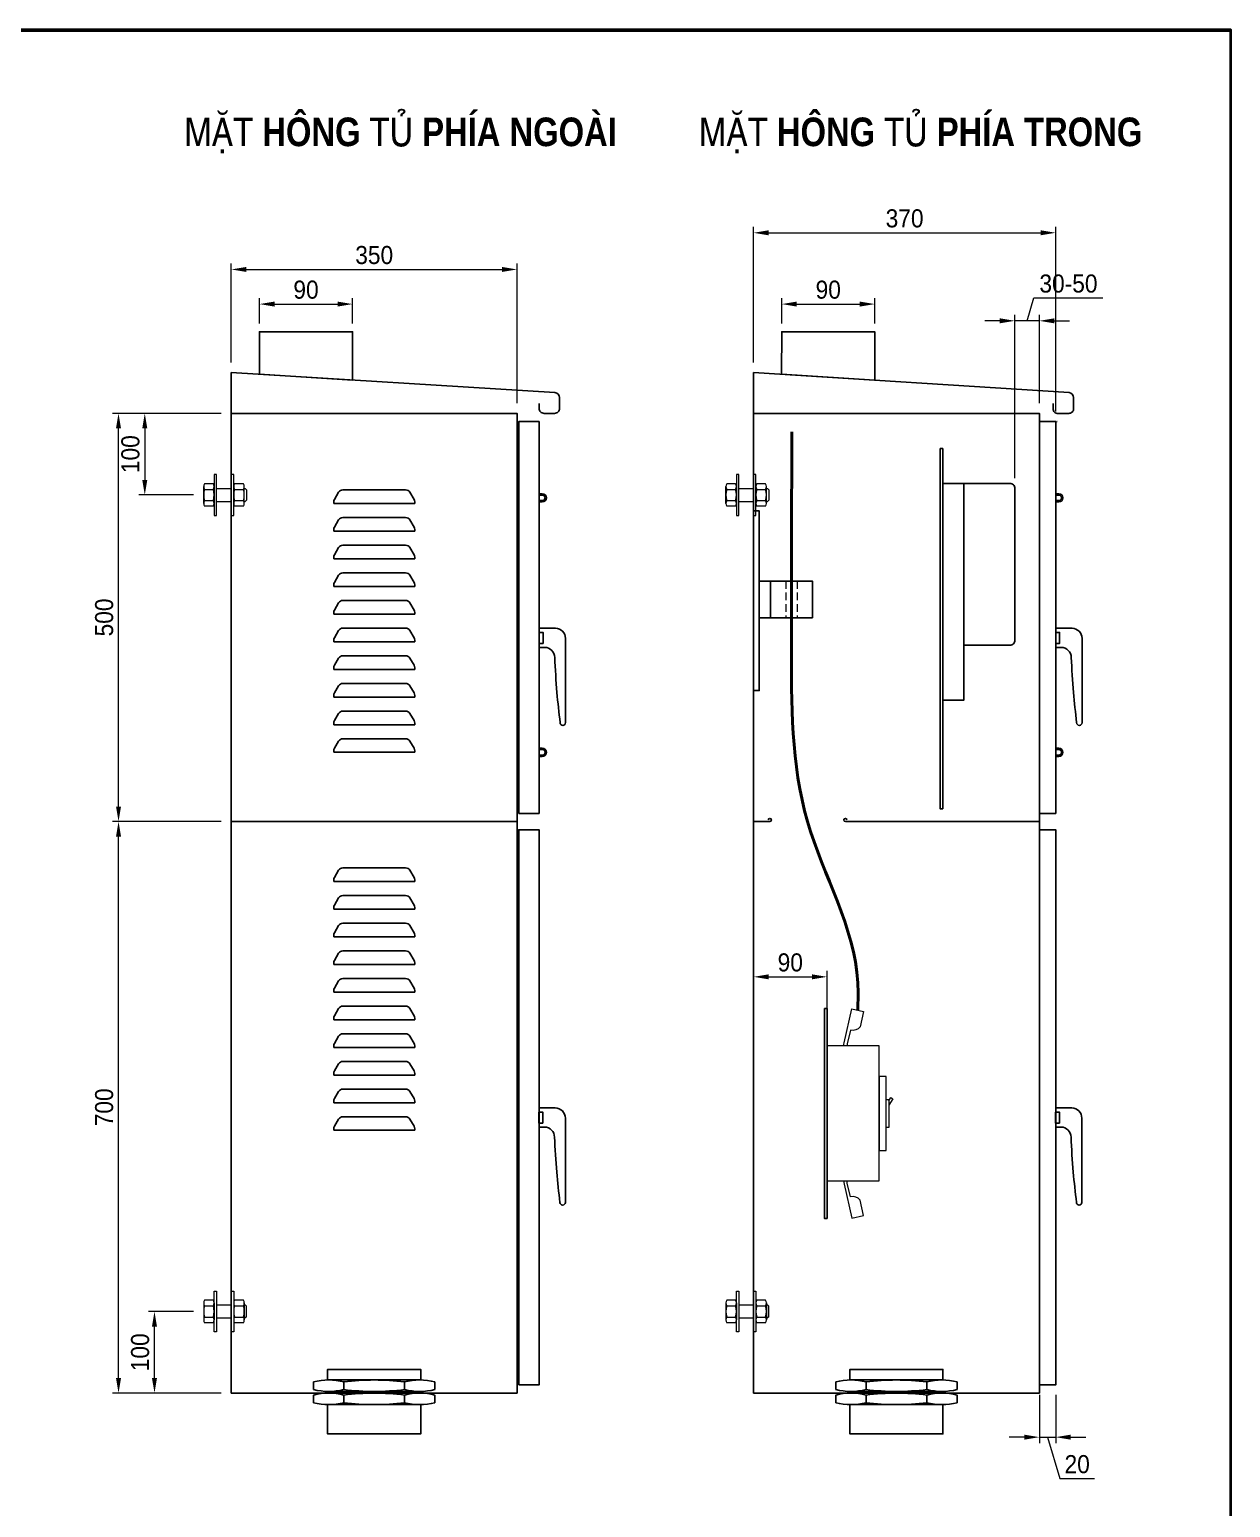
# Model space of a CAD drawing. Header units: millimetres. Extents: x -23083795 to 376618, y 113268 to 3804440.
# Drawn here: x 348600 to 354579, y 121408 to 128767 of the extents above; entities that cross this region are included whole.
import ezdxf

# ---------------------------------------------------------------- set-up
doc = ezdxf.new("R2010")
doc.units = ezdxf.units.MM
doc.header["$LTSCALE"] = 6
doc.linetypes.add('HIDDEN', pattern=[9.525, 6.35, -3.175])
for name, color, linetype, lineweight in [('DIM', 4, 'Continuous', 13), ('Netcoban', 4, 'Continuous', 25), ('Netkhuat1', 4, 'HIDDEN', 20), ('Netlon', 5, 'Continuous', 40), ('netlonkhungten', 32, 'Continuous', 35), ('Netvua', 3, 'Continuous', 20)]:
    doc.layers.add(name, color=color, linetype=linetype, lineweight=lineweight)
doc.styles.get("Standard").update_dxf_attribs({"font": 'VHELVCN_1.TTF', "height": 60})
doc.styles.add('VNI-HELVE', font='VHELVEN_0.TTF', dxfattribs={"width": 0.9})
doc.dimstyles.new('D50', dxfattribs={"dimtxt": 60, "dimasz": 75, "dimexe": 30, "dimexo": 50, "dimgap": 25, "dimtad": 1, "dimdec": 0, "dimdsep": 46, "dimtxsty": 'VNI-HELVE', "dimcen": 0, "dimclrd": 256, "dimclre": 256, "dimclrt": 7, "dimadec": 0, "dimazin": 0, "dimtfac": 1, "dimtdec": 0, "dimtmove": 1, "dimatfit": 3, "dimfxl": 1, "dimtolj": 1, "dimtzin": 0, "dimlwd": -1, "dimlwe": -1, "dimarcsym": 0})

# ---------------------------------------------------------------- blocks, each defined once
blk = doc.blocks.new('*D212')
at = {"layer": 'Defpoints', "color": 0, "transparency": 16777216}
for p in [(350207.9, 127399.6), (349744.4, 127253.4), (350207.9, 127253.4)]:
    blk.add_point(p, dxfattribs=at)
at = {"layer": 'DIM', "transparency": 16777216}
for p, q in [((349744.4, 127303.4), (349744.4, 127429.6)), ((349819.4, 127399.6), (350132.9, 127399.6)), ((350207.9, 127303.4), (350207.9, 127429.6))]:
    blk.add_line(p, q, dxfattribs=at)
for points in [[(349819.4, 127412.1), (349819.4, 127387.1), (349744.4, 127399.6)], [(350132.9, 127412.1), (350132.9, 127387.1), (350207.9, 127399.6)]]:
    blk.add_solid(points, dxfattribs=at)
at = {"layer": 'DIM', "color": 7, "transparency": 16777216, "insert": (349976.1, 127470.8), "char_height": 90, "attachment_point": 5, "style": 'VNI-HELVE'}
blk.add_mtext('\\A1;90', dxfattribs=at)
blk = doc.blocks.new('*D213')
at = {"layer": 'Defpoints', "color": 0, "transparency": 16777216}
for p in [(351027.1, 127572.1), (349604.1, 127058.8), (351027.1, 126855.5)]:
    blk.add_point(p, dxfattribs=at)
at = {"layer": 'DIM', "transparency": 16777216}
for p, q in [((349604.1, 127108.8), (349604.1, 127602.1)), ((349679.1, 127572.1), (350952.1, 127572.1)), ((351027.1, 126905.5), (351027.1, 127602.1))]:
    blk.add_line(p, q, dxfattribs=at)
for points in [[(349679.1, 127584.6), (349679.1, 127559.6), (349604.1, 127572.1)], [(350952.1, 127584.6), (350952.1, 127559.6), (351027.1, 127572.1)]]:
    blk.add_solid(points, dxfattribs=at)
at = {"layer": 'DIM', "color": 7, "transparency": 16777216, "insert": (350315.6, 127643.3), "char_height": 90, "attachment_point": 5, "style": 'VNI-HELVE'}
blk.add_mtext('\\A1;350', dxfattribs=at)
blk = doc.blocks.new('*D214')
at = {"layer": 'Defpoints', "color": 0, "transparency": 16777216}
for p in [(349604.1, 126855.5), (349173.3, 126449), (349466.7, 126449)]:
    blk.add_point(p, dxfattribs=at)
at = {"layer": 'DIM', "transparency": 16777216}
for p, q in [((349554.1, 126855.5), (349143.3, 126855.5)), ((349173.3, 126780.5), (349173.3, 126524)), ((349416.7, 126449), (349143.3, 126449))]:
    blk.add_line(p, q, dxfattribs=at)
for points in [[(349160.8, 126780.5), (349185.8, 126780.5), (349173.3, 126855.5)], [(349160.8, 126524), (349185.8, 126524), (349173.3, 126449)]]:
    blk.add_solid(points, dxfattribs=at)
at = {"layer": 'DIM', "color": 7, "transparency": 16777216, "insert": (349102.1, 126652.3), "char_height": 90, "attachment_point": 5, "rotation": 90, "style": 'VNI-HELVE'}
blk.add_mtext('\\A1;100', dxfattribs=at)
blk = doc.blocks.new('*D215')
at = {"layer": 'Defpoints', "color": 0, "transparency": 16777216}
for p in [(349221.7, 122383.5), (349466.7, 122383.5), (349604.1, 121976.9)]:
    blk.add_point(p, dxfattribs=at)
at = {"layer": 'DIM', "transparency": 16777216}
for p, q in [((349416.7, 122383.5), (349191.7, 122383.5)), ((349221.7, 122051.9), (349221.7, 122308.5)), ((349554.1, 121976.9), (349191.7, 121976.9))]:
    blk.add_line(p, q, dxfattribs=at)
for points in [[(349209.2, 122308.5), (349234.2, 122308.5), (349221.7, 122383.5)], [(349209.2, 122051.9), (349234.2, 122051.9), (349221.7, 121976.9)]]:
    blk.add_solid(points, dxfattribs=at)
at = {"layer": 'DIM', "color": 7, "transparency": 16777216, "insert": (349150.4, 122180.2), "char_height": 90, "attachment_point": 5, "rotation": 90, "style": 'VNI-HELVE'}
blk.add_mtext('\\A1;100', dxfattribs=at)
blk = doc.blocks.new('*D216')
at = {"layer": 'Defpoints', "color": 0, "transparency": 16777216}
for p in [(349042.6, 124822.8), (349604.1, 124822.8), (349604.1, 121976.9)]:
    blk.add_point(p, dxfattribs=at)
at = {"layer": 'DIM', "transparency": 16777216}
for p, q in [((349554.1, 124822.8), (349012.6, 124822.8)), ((349042.6, 122051.9), (349042.6, 124747.8)), ((349554.1, 121976.9), (349012.6, 121976.9))]:
    blk.add_line(p, q, dxfattribs=at)
for points in [[(349030.1, 124747.8), (349055.1, 124747.8), (349042.6, 124822.8)], [(349030.1, 122051.9), (349055.1, 122051.9), (349042.6, 121976.9)]]:
    blk.add_solid(points, dxfattribs=at)
at = {"layer": 'DIM', "color": 7, "transparency": 16777216, "insert": (348971.4, 123399.9), "char_height": 90, "attachment_point": 5, "rotation": 90, "style": 'VNI-HELVE'}
blk.add_mtext('\\A1;700', dxfattribs=at)
blk = doc.blocks.new('*D217')
at = {"layer": 'Defpoints', "color": 0, "transparency": 16777216}
for p in [(349042.6, 126855.5), (349604.1, 126855.5), (349604.1, 124822.8)]:
    blk.add_point(p, dxfattribs=at)
at = {"layer": 'DIM', "transparency": 16777216}
for p, q in [((349554.1, 126855.5), (349012.6, 126855.5)), ((349042.6, 124897.8), (349042.6, 126780.5)), ((349554.1, 124822.8), (349012.6, 124822.8))]:
    blk.add_line(p, q, dxfattribs=at)
for points in [[(349030.1, 126780.5), (349055.1, 126780.5), (349042.6, 126855.5)], [(349030.1, 124897.8), (349055.1, 124897.8), (349042.6, 124822.8)]]:
    blk.add_solid(points, dxfattribs=at)
at = {"layer": 'DIM', "color": 7, "transparency": 16777216, "insert": (348971.4, 125839.2), "char_height": 90, "attachment_point": 5, "rotation": 90, "style": 'VNI-HELVE'}
blk.add_mtext('\\A1;500', dxfattribs=at)
blk = doc.blocks.new('*D218')
at = {"layer": 'Defpoints', "color": 0, "transparency": 16777216}
for p in [(353505.2, 127316.3), (353627.2, 126855.5), (353505.2, 126482.3)]:
    blk.add_point(p, dxfattribs=at)
at = {"layer": 'DIM', "transparency": 16777216}
for p, q in [((353566.2, 127316.3), (353600.3, 127430.1)), ((353600.3, 127430.1), (353944.1, 127430.1)), ((353430.2, 127316.3), (353355.2, 127316.3)), ((353505.2, 126532.3), (353505.2, 127346.3)), ((353627.2, 127316.3), (353505.2, 127316.3)), ((353627.2, 127316.3), (353505.2, 127316.3)), ((353627.2, 126905.5), (353627.2, 127346.3)), ((353702.2, 127316.3), (353777.2, 127316.3))]:
    blk.add_line(p, q, dxfattribs=at)
for points in [[(353430.2, 127328.8), (353430.2, 127303.8), (353505.2, 127316.3)], [(353702.2, 127328.8), (353702.2, 127303.8), (353627.2, 127316.3)]]:
    blk.add_solid(points, dxfattribs=at)
at = {"layer": 'DIM', "color": 7, "transparency": 16777216, "insert": (353772.2, 127501.3), "char_height": 90, "attachment_point": 5, "style": 'VNI-HELVE'}
blk.add_mtext('\\A1;30-50', dxfattribs=at)
blk = doc.blocks.new('*D219')
at = {"layer": 'Defpoints', "color": 0, "transparency": 16777216}
for p in [(352808, 127399.6), (352344.5, 127253.4), (352808, 127253.4)]:
    blk.add_point(p, dxfattribs=at)
at = {"layer": 'DIM', "transparency": 16777216}
for p, q in [((352344.5, 127303.4), (352344.5, 127429.6)), ((352419.5, 127399.6), (352733, 127399.6)), ((352808, 127303.4), (352808, 127429.6))]:
    blk.add_line(p, q, dxfattribs=at)
for points in [[(352419.5, 127412.1), (352419.5, 127387.1), (352344.5, 127399.6)], [(352733, 127412.1), (352733, 127387.1), (352808, 127399.6)]]:
    blk.add_solid(points, dxfattribs=at)
at = {"layer": 'DIM', "color": 7, "transparency": 16777216, "insert": (352576.2, 127470.8), "char_height": 90, "attachment_point": 5, "style": 'VNI-HELVE'}
blk.add_mtext('\\A1;90', dxfattribs=at)
blk = doc.blocks.new('*D220')
at = {"layer": 'Defpoints', "color": 0, "transparency": 16777216}
for p in [(353708.5, 127754.6), (352204.2, 127058.8), (353708.5, 126814.9)]:
    blk.add_point(p, dxfattribs=at)
at = {"layer": 'DIM', "transparency": 16777216}
for p, q in [((352204.2, 127108.8), (352204.2, 127784.6)), ((352279.2, 127754.6), (353633.5, 127754.6)), ((353708.5, 126864.9), (353708.5, 127784.6))]:
    blk.add_line(p, q, dxfattribs=at)
for points in [[(352279.2, 127767.1), (352279.2, 127742.1), (352204.2, 127754.6)], [(353633.5, 127767.1), (353633.5, 127742.1), (353708.5, 127754.6)]]:
    blk.add_solid(points, dxfattribs=at)
at = {"layer": 'DIM', "color": 7, "transparency": 16777216, "insert": (352956.4, 127825.9), "char_height": 90, "attachment_point": 5, "style": 'VNI-HELVE'}
blk.add_mtext('\\A1;370', dxfattribs=at)
blk = doc.blocks.new('*D221')
at = {"layer": 'Defpoints', "color": 0, "transparency": 16777216}
for p in [(353627.2, 122017.6), (353708.5, 122017.6), (353708.5, 121757.6)]:
    blk.add_point(p, dxfattribs=at)
at = {"layer": 'DIM', "transparency": 16777216}
for p, q in [((353627.2, 121967.6), (353627.2, 121727.6)), ((353708.5, 121967.6), (353708.5, 121727.6)), ((353552.2, 121757.6), (353477.2, 121757.6)), ((353627.2, 121757.6), (353708.5, 121757.6)), ((353627.2, 121757.6), (353708.5, 121757.6)), ((353667.8, 121757.6), (353729.7, 121551.3)), ((353783.5, 121757.6), (353858.5, 121757.6)), ((353729.7, 121551.3), (353901.5, 121551.3))]:
    blk.add_line(p, q, dxfattribs=at)
for points in [[(353552.2, 121770.1), (353552.2, 121745.1), (353627.2, 121757.6)], [(353783.5, 121770.1), (353783.5, 121745.1), (353708.5, 121757.6)]]:
    blk.add_solid(points, dxfattribs=at)
at = {"layer": 'DIM', "color": 7, "transparency": 16777216, "insert": (353815.6, 121622.6), "char_height": 90, "attachment_point": 5, "style": 'VNI-HELVE'}
blk.add_mtext('\\A1;20', dxfattribs=at)
blk = doc.blocks.new('*D222')
at = {"layer": 'Defpoints', "color": 0, "transparency": 16777216}
for p in [(352570.1, 124049.7), (352204.2, 123732.4), (352570.1, 123732.4)]:
    blk.add_point(p, dxfattribs=at)
at = {"layer": 'DIM', "transparency": 16777216}
for p, q in [((352204.2, 123782.4), (352204.2, 124079.7)), ((352570.1, 123782.4), (352570.1, 124079.7)), ((352279.2, 124049.7), (352495.1, 124049.7))]:
    blk.add_line(p, q, dxfattribs=at)
for points in [[(352279.2, 124062.2), (352279.2, 124037.2), (352204.2, 124049.7)], [(352495.1, 124062.2), (352495.1, 124037.2), (352570.1, 124049.7)]]:
    blk.add_solid(points, dxfattribs=at)
at = {"layer": 'DIM', "color": 7, "transparency": 16777216, "insert": (352387.2, 124121), "char_height": 90, "attachment_point": 5, "style": 'VNI-HELVE'}
blk.add_mtext('\\A1;90', dxfattribs=at)

msp = doc.modelspace()

# ---------------------------------------------------------------- linework, layer by layer
at = {"layer": 'Netcoban'}
for p, q in [((353716.61512, 126814.88506), (353713.90478, 126814.88506)), ((350117.27349, 126426.90707), (350138.13456, 126462.37984)), ((350159.16112, 126474.40743), (350472.04492, 126474.40743)), ((350513.93255, 126426.90707), (350493.07148, 126462.37984)), ((351152.54701, 126455.03217), (351136.83544, 126455.03217)), ((351152.54701, 126448.4372), (351136.83544, 126448.4372)), ((353724.19567, 126455.03217), (353708.48411, 126455.03217)), ((353724.19567, 126448.4372), (353708.48411, 126448.4372)), ((350113.90701, 126406.80398), (350113.90701, 126414.54163)), ((350113.90701, 126406.80398), (350517.29903, 126406.80398)), ((350517.29903, 126406.80398), (350517.29903, 126414.54163)), ((351152.54701, 126420.89347), (351136.83544, 126420.89347)), ((351152.54701, 126414.2985), (351136.83544, 126414.2985)), ((353724.19567, 126420.89347), (353708.48411, 126420.89347)), ((353724.19567, 126414.2985), (353708.48411, 126414.2985)), ((350117.27349, 126289.22161), (350138.13456, 126324.69437)), ((350159.16112, 126336.72197), (350472.04492, 126336.72197)), ((350513.93255, 126289.22161), (350493.07148, 126324.69437)), ((350113.90701, 126269.11852), (350113.90701, 126276.85616)), ((350113.90701, 126269.11852), (350517.29903, 126269.11852)), ((350517.29903, 126269.11852), (350517.29903, 126276.85616)), ((350113.90701, 126131.43305), (350113.90701, 126139.1707)), ((350117.27349, 126151.53615), (350138.13456, 126187.00891)), ((350159.16112, 126199.03651), (350472.04492, 126199.03651)), ((350513.93255, 126151.53615), (350493.07148, 126187.00891)), ((350517.29903, 126131.43305), (350517.29903, 126139.1707)), ((350113.90701, 126131.43305), (350517.29903, 126131.43305)), ((350159.16112, 126061.35104), (350472.04492, 126061.35104)), ((350113.90701, 125993.74759), (350113.90701, 126001.48524)), ((350113.90701, 125993.74759), (350517.29903, 125993.74759)), ((350117.27349, 126013.85069), (350138.13456, 126049.32345)), ((350513.93255, 126013.85069), (350493.07148, 126049.32345)), ((350517.29903, 125993.74759), (350517.29903, 126001.48524)), ((350159.16112, 125923.66558), (350472.04492, 125923.66558)), ((350113.90701, 125856.06213), (350113.90701, 125863.79978)), ((350113.90701, 125856.06213), (350517.29903, 125856.06213)), ((350117.27349, 125876.16522), (350138.13456, 125911.63799)), ((350513.93255, 125876.16522), (350493.07148, 125911.63799)), ((350517.29903, 125856.06213), (350517.29903, 125863.79978)), ((350117.27349, 125738.47976), (350138.13456, 125773.95252)), ((350159.16112, 125785.98012), (350472.04492, 125785.98012)), ((350513.93255, 125738.47976), (350493.07148, 125773.95252)), ((351136.83544, 125785.12578), (351218.20444, 125785.12578)), ((353708.48411, 125785.12578), (353789.8531, 125785.12578)), ((350113.90701, 125718.37667), (350113.90701, 125726.11431)), ((350113.90701, 125718.37667), (350517.29903, 125718.37667)), ((350517.29903, 125718.37667), (350517.29903, 125726.11431)), ((351268.20444, 125315.3507), (351268.20444, 125735.12578)), ((353839.8531, 125315.3507), (353839.8531, 125735.12578)), ((350117.27349, 125600.7943), (350138.13456, 125636.26706)), ((350159.16112, 125648.29466), (350472.04492, 125648.29466)), ((350513.93255, 125600.7943), (350493.07148, 125636.26706)), ((351136.83544, 125689.92561), (351164.26188, 125689.92561)), ((353708.48411, 125689.92561), (353735.91054, 125689.92561)), ((350113.90701, 125580.69121), (350113.90701, 125588.42885)), ((350113.90701, 125580.69121), (350517.29903, 125580.69121)), ((350517.29903, 125580.69121), (350517.29903, 125588.42885)), ((350117.27349, 125463.10884), (350138.13456, 125498.5816)), ((350159.16112, 125510.60919), (350472.04492, 125510.60919)), ((350513.93255, 125463.10884), (350493.07148, 125498.5816)), ((350113.90701, 125443.00574), (350113.90701, 125450.74339)), ((350113.90701, 125443.00574), (350517.29903, 125443.00574)), ((350517.29903, 125443.00574), (350517.29903, 125450.74339)), ((350117.27349, 125325.42337), (350138.13456, 125360.89614)), ((350159.16112, 125372.92373), (350472.04492, 125372.92373)), ((350513.93255, 125325.42337), (350493.07148, 125360.89614)), ((350113.90701, 125305.32028), (350113.90701, 125313.05793)), ((350113.90701, 125305.32028), (350517.29903, 125305.32028)), ((350517.29903, 125305.32028), (350517.29903, 125313.05793)), ((350117.27349, 125187.73791), (350138.13456, 125223.21067)), ((350159.16112, 125235.23827), (350472.04492, 125235.23827)), ((350513.93255, 125187.73791), (350493.07148, 125223.21067)), ((351152.54701, 125187.93241), (351136.83544, 125187.93241)), ((351152.54701, 125181.33743), (351136.83544, 125181.33743)), ((353724.19567, 125187.93241), (353708.48411, 125187.93241)), ((353724.19567, 125181.33743), (353708.48411, 125181.33743)), ((350113.90701, 125167.63482), (350113.90701, 125175.37246)), ((350113.90701, 125167.63482), (350517.29903, 125167.63482)), ((350517.29903, 125167.63482), (350517.29903, 125175.37246)), ((351152.54701, 125153.79371), (351136.83544, 125153.79371)), ((351152.54701, 125147.19873), (351136.83544, 125147.19873)), ((353724.19567, 125153.79371), (353708.48411, 125153.79371)), ((353724.19567, 125147.19873), (353708.48411, 125147.19873)), ((349604.13929, 124822.78661), (351027.06675, 124822.78661)), ((352204.2465, 124822.78661), (352285.22381, 124822.78661)), ((352661.42399, 124822.78661), (353627.17396, 124822.78661)), ((350159.16112, 124592.15068), (350472.04492, 124592.15068)), ((350113.90701, 124524.54723), (350113.90701, 124532.28487)), ((350113.90701, 124524.54723), (350517.29903, 124524.54723)), ((350117.27349, 124544.65032), (350138.13456, 124580.12308)), ((350513.93255, 124544.65032), (350493.07148, 124580.12308)), ((350517.29903, 124524.54723), (350517.29903, 124532.28487)), ((350117.27349, 124406.96486), (350138.13456, 124442.43762)), ((350159.16112, 124454.46521), (350472.04492, 124454.46521)), ((350513.93255, 124406.96486), (350493.07148, 124442.43762)), ((350113.90701, 124386.86176), (350113.90701, 124394.59941)), ((350113.90701, 124386.86176), (350517.29903, 124386.86176)), ((350517.29903, 124386.86176), (350517.29903, 124394.59941)), ((350117.27349, 124269.27939), (350138.13456, 124304.75216)), ((350159.16112, 124316.77975), (350472.04492, 124316.77975)), ((350513.93255, 124269.27939), (350493.07148, 124304.75216)), ((350113.90701, 124249.1763), (350113.90701, 124256.91395)), ((350113.90701, 124249.1763), (350517.29903, 124249.1763)), ((350517.29903, 124249.1763), (350517.29903, 124256.91395)), ((350117.27349, 124131.59393), (350138.13456, 124167.06669)), ((350159.16112, 124179.09429), (350472.04492, 124179.09429)), ((350513.93255, 124131.59393), (350493.07148, 124167.06669)), ((350113.90701, 124111.49084), (350113.90701, 124119.22848)), ((350113.90701, 124111.49084), (350517.29903, 124111.49084)), ((350517.29903, 124111.49084), (350517.29903, 124119.22848)), ((350117.27349, 123993.90847), (350138.13456, 124029.38123)), ((350159.16112, 124041.40883), (350472.04492, 124041.40883)), ((350513.93255, 123993.90847), (350493.07148, 124029.38123)), ((350113.90701, 123973.80538), (350113.90701, 123981.54302)), ((350113.90701, 123973.80538), (350517.29903, 123973.80538)), ((350517.29903, 123973.80538), (350517.29903, 123981.54302)), ((350117.27349, 123856.22301), (350138.13456, 123891.69577)), ((350159.16112, 123903.72337), (350472.04492, 123903.72337)), ((350513.93255, 123856.22301), (350493.07148, 123891.69577)), ((350113.90701, 123836.11991), (350113.90701, 123843.85756)), ((350113.90701, 123836.11991), (350517.29903, 123836.11991)), ((350517.29903, 123836.11991), (350517.29903, 123843.85756)), ((350113.90701, 123698.43445), (350113.90701, 123706.1721)), ((350117.27349, 123718.53754), (350138.13456, 123754.01031)), ((350159.16112, 123766.0379), (350472.04492, 123766.0379)), ((350513.93255, 123718.53754), (350493.07148, 123754.01031)), ((350517.29903, 123698.43445), (350517.29903, 123706.1721)), ((350113.90701, 123698.43445), (350517.29903, 123698.43445)), ((350113.90701, 123560.74899), (350113.90701, 123568.48664)), ((350113.90701, 123560.74899), (350517.29903, 123560.74899)), ((350117.27349, 123580.85208), (350138.13456, 123616.32485)), ((350159.16112, 123628.35244), (350472.04492, 123628.35244)), ((350513.93255, 123580.85208), (350493.07148, 123616.32485)), ((350517.29903, 123560.74899), (350517.29903, 123568.48664)), ((350159.16112, 123490.66698), (350472.04492, 123490.66698)), ((350113.90701, 123423.06353), (350113.90701, 123430.80117)), ((350113.90701, 123423.06353), (350517.29903, 123423.06353)), ((350117.27349, 123443.16662), (350138.13456, 123478.63938)), ((350513.93255, 123443.16662), (350493.07148, 123478.63938)), ((350517.29903, 123423.06353), (350517.29903, 123430.80117)), ((350117.27349, 123305.48116), (350138.13456, 123340.95392)), ((350159.16112, 123352.98152), (350472.04492, 123352.98152)), ((350513.93255, 123305.48116), (350493.07148, 123340.95392)), ((351135.84837, 123396.61751), (351217.21737, 123396.61751)), ((351267.21737, 122926.84243), (351267.21737, 123346.61751)), ((353707.49703, 123396.61751), (353788.86603, 123396.61751)), ((353838.86603, 122926.84243), (353838.86603, 123346.61751)), ((350113.90701, 123285.37807), (350113.90701, 123293.11571)), ((350113.90701, 123285.37807), (350517.29903, 123285.37807)), ((350517.29903, 123285.37807), (350517.29903, 123293.11571)), ((351135.84837, 123301.41733), (351163.2748, 123301.41733)), ((353707.49703, 123301.41733), (353734.92347, 123301.41733)), ((350013.24833, 122032.81303), (350013.24833, 121994.57081)), ((350542.36904, 122042.32115), (350088.837, 122042.32115)), ((350164.42567, 122032.81303), (350164.42567, 121994.57081)), ((350466.78037, 122032.81303), (350466.78037, 121994.57081)), ((350617.95771, 122032.81303), (350617.95771, 121994.57081)), ((352613.35554, 122032.81303), (352613.35554, 121994.57081)), ((353142.47625, 122042.32115), (352688.94421, 122042.32115)), ((352764.53289, 122032.81303), (352764.53289, 121994.57081)), ((353066.88758, 122032.81303), (353066.88758, 121994.57081)), ((353218.06492, 122032.81303), (353218.06492, 121994.57081)), ((350013.24833, 121967.42357), (350013.24833, 121929.18134)), ((350542.36904, 121985.06269), (350088.837, 121985.06269)), ((350542.36904, 121985.06269), (350088.837, 121985.06269)), ((350164.42567, 121967.42357), (350164.42567, 121929.18134)), ((350466.78037, 121967.42357), (350466.78037, 121929.18134)), ((350617.95771, 121967.42357), (350617.95771, 121929.18134)), ((352613.35554, 121967.42357), (352613.35554, 121929.18134)), ((353142.47625, 121985.06269), (352688.94421, 121985.06269)), ((353142.47625, 121985.06269), (352688.94421, 121985.06269)), ((352764.53289, 121967.42357), (352764.53289, 121929.18134)), ((353066.88758, 121967.42357), (353066.88758, 121929.18134)), ((353218.06492, 121967.42357), (353218.06492, 121929.18134)), ((350542.36904, 121919.67323), (350088.837, 121919.67323)), ((353142.47625, 121919.67323), (352688.94421, 121919.67323))]:
    msp.add_line(p, q, dxfattribs=at)
for points in [[(349743.86538, 127050.12605), (350207.87357, 127021.26982), (350207.87357, 127262.09084), (349744.40577, 127262.09084)], [(352343.97259, 127050.12605), (352807.98078, 127021.26982), (352807.98078, 127262.09084), (352344.51298, 127262.09084)], [(349604.13929, 121976.93168), (351027.06675, 121976.93168), (351027.06675, 126855.54013), (349604.13929, 126855.54013)], [(351035.19777, 124863.44168), (351136.83544, 124863.44168), (351136.83544, 126814.88506), (351035.19777, 126814.88506)], [(352204.2465, 121976.93168), (353627.17396, 121976.93168), (353627.17396, 126855.54013), (352204.2465, 126855.54013)], [(353627.17396, 124863.44168), (353708.48411, 124863.44168), (353708.48411, 126814.88506), (353627.17396, 126814.88506)], [(353133.35609, 126680.14893), (353146.11439, 126680.14893), (353146.11439, 124886.37637), (353133.35609, 124886.37637)], [(353146.11439, 125427.51475), (353251.87897, 125427.51475), (353251.87897, 126506.68171), (353146.11439, 126506.68171)], [(352204.2465, 125475.17998), (352232.70505, 125475.17998), (352232.70505, 126369.59153), (352204.2465, 126369.59153)], [(352232.70505, 126019.987), (352497.78568, 126019.987), (352497.78568, 125837.34966), (352232.70505, 125837.34966)], [(352232.70505, 126019.987), (352289.36156, 126019.987), (352289.36156, 125837.34966), (352232.70505, 125837.34966)], [(351136.83544, 125765.05033), (351156.1597, 125765.05033), (351156.1597, 125710.00106), (351136.83544, 125710.00106)], [(353708.48411, 125765.05033), (353727.80836, 125765.05033), (353727.80836, 125710.00106), (353708.48411, 125710.00106)], [(351035.19777, 122017.58675), (351136.83544, 122017.58675), (351136.83544, 124782.13154), (351035.19777, 124782.13154)], [(353627.17396, 122017.58675), (353708.48411, 122017.58675), (353708.48411, 124782.13154), (353627.17396, 124782.13154)], [(352557.38384, 123891.7855), (352570.14213, 123891.7855), (352570.14213, 122846.95019), (352557.38384, 122846.95019)], [(351135.84837, 123376.54206), (351155.17262, 123376.54206), (351155.17262, 123321.49278), (351135.84837, 123321.49278)], [(353707.49703, 123376.54206), (353726.82128, 123376.54206), (353726.82128, 123321.49278), (353707.49703, 123321.49278)]]:
    msp.add_lwpolyline(points, close=True, dxfattribs=at)
for points in [[(349604.13929, 126855.54013), (349604.13929, 127058.81549), (351215.59413, 126958.60063, -0.3961370456), (351238.47312, 126934.25462), (351238.47312, 126879.93318, -0.4142135624), (351214.08008, 126855.54013), (351161.22849, 126855.54013, -0.4142135624), (351136.83544, 126879.93318), (351136.83544, 126904.32622)], [(352204.2465, 126855.54013), (352204.2465, 127058.81549), (353775.04627, 126958.60063, -0.3755903305), (353797.92526, 126934.25462), (353797.92526, 126879.93318, -0.4514530279), (353773.53222, 126855.54013), (353720.68063, 126855.54013, -0.527104676), (353696.28758, 126879.93318), (353696.28758, 126904.32622)]]:
    msp.add_lwpolyline(points, format="xyb", dxfattribs=at)
msp.add_lwpolyline([(353251.87897, 126506.68171), (353480.81571, 126506.68171, -0.4142135624), (353505.20875, 126482.28866), (353505.20875, 125725.55286, -0.4142135624), (353480.81571, 125701.15981), (353251.87897, 125701.15981)], format="xyb", close=True, dxfattribs=at)
for points in [[(350547.33692, 122042.28071), (350547.33692, 122095.08718), (350083.86912, 122095.08718), (350083.86912, 122042.28071)], [(353147.44413, 122042.28071), (353147.44413, 122095.08718), (352683.97633, 122095.08718), (352683.97633, 122042.28071)], [(350547.33692, 121919.28129), (350547.33692, 121773.65633), (350083.86912, 121773.65633), (350083.86912, 121919.28129)], [(353147.44413, 121919.28129), (353147.44413, 121773.65633), (352683.97633, 121773.65633), (352683.97633, 121919.28129)]]:
    msp.add_lwpolyline(points, dxfattribs=at)
for centre, radius, start, end in [((350159.16112, 126450.01439), 24.39304, 90, 149.54076791), ((350472.04492, 126450.01439), 24.39304, 30.45923209, 90), ((351152.54701, 126434.66533), 20.36684, 270, 90), ((351152.54701, 126434.66533), 13.77186, 270, 90), ((353724.19567, 126434.66533), 20.36684, 270, 90), ((353724.19567, 126434.66533), 13.77186, 270, 90), ((350138.30005, 126414.54163), 24.39304, 149.54076791, 180), ((350492.90599, 126414.54163), 24.39304, 0, 30.45923209), ((350138.30005, 126276.85616), 24.39304, 149.54076791, 180), ((350159.16112, 126312.32893), 24.39304, 90, 149.54076791), ((350472.04492, 126312.32893), 24.39304, 30.45923209, 90), ((350492.90599, 126276.85616), 24.39304, 0, 30.45923209), ((350138.30005, 126139.1707), 24.39304, 149.54076791, 180), ((350159.16112, 126174.64346), 24.39304, 90, 149.54076791), ((350472.04492, 126174.64346), 24.39304, 30.45923209, 90), ((350492.90599, 126139.1707), 24.39304, 0, 30.45923209), ((350159.16112, 126036.958), 24.39304, 90, 149.54076791), ((350472.04492, 126036.958), 24.39304, 30.45923209, 90), ((350138.30005, 126001.48524), 24.39304, 149.54076791, 180), ((350492.90599, 126001.48524), 24.39304, 0, 30.45923209), ((350159.16112, 125899.27254), 24.39304, 90, 149.54076791), ((350472.04492, 125899.27254), 24.39304, 30.45923209, 90), ((350138.30005, 125863.79978), 24.39304, 149.54076791, 180), ((350492.90599, 125863.79978), 24.39304, 0, 30.45923209), ((350159.16112, 125761.58708), 24.39304, 90, 149.54076791), ((350472.04492, 125761.58708), 24.39304, 30.45923209, 90), ((351218.20444, 125735.12578), 50, 0, 90), ((353789.8531, 125735.12578), 50, 0, 90), ((350138.30005, 125726.11431), 24.39304, 149.54076791, 180), ((350492.90599, 125726.11431), 24.39304, 0, 30.45923209), ((350159.16112, 125623.90161), 24.39304, 90, 149.54076791), ((350472.04492, 125623.90161), 24.39304, 30.45923209, 90), ((351164.26188, 125639.92561), 50, 0, 90), ((353735.91054, 125639.92561), 50, 0, 90), ((350138.30005, 125588.42885), 24.39304, 149.54076791, 180), ((350492.90599, 125588.42885), 24.39304, 0, 30.45923209), ((350159.16112, 125486.21615), 24.39304, 90, 149.54076791), ((350472.04492, 125486.21615), 24.39304, 30.45923209, 90), ((350138.30005, 125450.74339), 24.39304, 149.54076791, 180), ((350492.90599, 125450.74339), 24.39304, 0, 30.45923209), ((350138.30005, 125313.05793), 24.39304, 149.54076791, 180), ((350159.16112, 125348.53069), 24.39304, 90, 149.54076791), ((350472.04492, 125348.53069), 24.39304, 30.45923209, 90), ((350492.90599, 125313.05793), 24.39304, 0, 30.45923209), ((351254.7188, 125315.3507), 13.48564, 180, 0), ((353826.36746, 125315.3507), 13.48564, 180, 0), ((350138.30005, 125175.37246), 24.39304, 149.54076791, 180), ((350159.16112, 125210.84523), 24.39304, 90, 149.54076791), ((350472.04492, 125210.84523), 24.39304, 30.45923209, 90), ((350492.90599, 125175.37246), 24.39304, 0, 30.45923209), ((351152.54701, 125167.56557), 20.36684, 270, 90), ((351152.54701, 125167.56557), 13.77186, 270, 90), ((353724.19567, 125167.56557), 20.36684, 270, 90), ((353724.19567, 125167.56557), 13.77186, 270, 90), ((352285.22381, 124830.7573), 7.97069, 270, 180), ((352661.42399, 124830.7573), 7.97069, 0, 270), ((350159.16112, 124567.75763), 24.39304, 90, 149.54076791), ((350472.04492, 124567.75763), 24.39304, 30.45923209, 90), ((350138.30005, 124532.28487), 24.39304, 149.54076791, 180), ((350492.90599, 124532.28487), 24.39304, 0, 30.45923209), ((350159.16112, 124430.07217), 24.39304, 90, 149.54076791), ((350472.04492, 124430.07217), 24.39304, 30.45923209, 90), ((350138.30005, 124394.59941), 24.39304, 149.54076791, 180), ((350492.90599, 124394.59941), 24.39304, 0, 30.45923209), ((350159.16112, 124292.38671), 24.39304, 90, 149.54076791), ((350472.04492, 124292.38671), 24.39304, 30.45923209, 90), ((350138.30005, 124256.91395), 24.39304, 149.54076791, 180), ((350492.90599, 124256.91395), 24.39304, 0, 30.45923209), ((350159.16112, 124154.70125), 24.39304, 90, 149.54076791), ((350472.04492, 124154.70125), 24.39304, 30.45923209, 90), ((350138.30005, 124119.22848), 24.39304, 149.54076791, 180), ((350492.90599, 124119.22848), 24.39304, 0, 30.45923209), ((350159.16112, 124017.01579), 24.39304, 90, 149.54076791), ((350472.04492, 124017.01579), 24.39304, 30.45923209, 90), ((350138.30005, 123981.54302), 24.39304, 149.54076791, 180), ((350492.90599, 123981.54302), 24.39304, 0, 30.45923209), ((350138.30005, 123843.85756), 24.39304, 149.54076791, 180), ((350159.16112, 123879.33032), 24.39304, 90, 149.54076791), ((350472.04492, 123879.33032), 24.39304, 30.45923209, 90), ((350492.90599, 123843.85756), 24.39304, 0, 30.45923209), ((350138.30005, 123706.1721), 24.39304, 149.54076791, 180), ((350159.16112, 123741.64486), 24.39304, 90, 149.54076791), ((350472.04492, 123741.64486), 24.39304, 30.45923209, 90), ((350492.90599, 123706.1721), 24.39304, 0, 30.45923209), ((350138.30005, 123568.48664), 24.39304, 149.54076791, 180), ((350159.16112, 123603.9594), 24.39304, 90, 149.54076791), ((350472.04492, 123603.9594), 24.39304, 30.45923209, 90), ((350492.90599, 123568.48664), 24.39304, 0, 30.45923209), ((350159.16112, 123466.27394), 24.39304, 90, 149.54076791), ((350472.04492, 123466.27394), 24.39304, 30.45923209, 90), ((350138.30005, 123430.80117), 24.39304, 149.54076791, 180), ((350492.90599, 123430.80117), 24.39304, 0, 30.45923209), ((350159.16112, 123328.58847), 24.39304, 90, 149.54076791), ((350472.04492, 123328.58847), 24.39304, 30.45923209, 90), ((351217.21737, 123346.61751), 50, 0, 90), ((353788.86603, 123346.61751), 50, 0, 90), ((350138.30005, 123293.11571), 24.39304, 149.54076791, 180), ((350492.90599, 123293.11571), 24.39304, 0, 30.45923209), ((351163.2748, 123251.41733), 50, 0, 90), ((353734.92347, 123251.41733), 50, 0, 90), ((351253.73173, 122926.84243), 13.48564, 180, 0), ((353825.38039, 122926.84243), 13.48564, 180, 0), ((350088.837, 121737.10536), 305.21579, 75.661121008, 104.338878992), ((350315.60302, 120835.72016), 1206.60099, 82.802386285, 97.197613715), ((350542.36904, 121737.10536), 305.21579, 75.661121008, 104.338878992), ((352688.94421, 121737.10536), 305.21579, 75.661121008, 104.338878992), ((352915.71023, 120835.72016), 1206.60099, 82.802386285, 97.197613715), ((353142.47625, 121737.10536), 305.21579, 75.661121008, 104.338878992), ((350088.837, 122290.27848), 305.21579, 255.661121008, 284.338878992), ((350088.837, 121671.71589), 305.21579, 75.661121008, 104.338878992), ((350315.60302, 123191.66368), 1206.60099, 262.802386285, 277.197613715), ((350315.60302, 120770.33069), 1206.60099, 82.802386285, 97.197613715), ((350542.36904, 122290.27848), 305.21579, 255.661121008, 284.338878992), ((350542.36904, 121671.71589), 305.21579, 75.661121008, 104.338878992), ((352688.94421, 122290.27848), 305.21579, 255.661121008, 284.338878992), ((352688.94421, 121671.71589), 305.21579, 75.661121008, 104.338878992), ((352915.71023, 123191.66368), 1206.60099, 262.802386285, 277.197613715), ((352915.71023, 120770.33069), 1206.60099, 82.802386285, 97.197613715), ((353142.47625, 122290.27848), 305.21579, 255.661121008, 284.338878992), ((353142.47625, 121671.71589), 305.21579, 75.661121008, 104.338878992), ((350088.837, 122224.88902), 305.21579, 255.661121008, 284.338878992), ((350315.60302, 123126.27421), 1206.60099, 262.802386285, 277.197613715), ((350542.36904, 122224.88902), 305.21579, 255.661121008, 284.338878992), ((352688.94421, 122224.88902), 305.21579, 255.661121008, 284.338878992), ((352915.71023, 123126.27421), 1206.60099, 262.802386285, 277.197613715), ((353142.47625, 122224.88902), 305.21579, 255.661121008, 284.338878992)]:
    msp.add_arc(centre, radius, start, end, dxfattribs=at)
for points in [[(351241.23316, 125315.3507), (351225.4329, 125465.32569), (351214.26188, 125639.92561)], [(353812.88182, 125315.3507), (353797.08156, 125465.32569), (353785.91054, 125639.92561)], [(351240.24609, 122926.84243), (351224.44582, 123076.81742), (351213.2748, 123251.41733)], [(353811.89475, 122926.84243), (353796.09448, 123076.81742), (353784.92347, 123251.41733)]]:
    msp.add_spline(points, degree=3, dxfattribs=at)
at = {"layer": 'Netkhuat1'}
for p, q in [((352365.24536, 126019.987), (352365.24536, 125837.34966)), ((352421.90188, 126019.987), (352421.90188, 125837.34966))]:
    msp.add_line(p, q, dxfattribs=at)
at = {"layer": 'Netlon'}
msp.add_spline([(352723.31953, 123883.37697), (352723.31953, 124020.58991), (352472.93175, 124823.13522), (352393.32554, 125709.20861), (352393.32554, 126229.92024), (352395.50786, 126763.41863)], degree=3, dxfattribs=at)
at = {"layer": 'netlonkhungten'}
for points in [[(334738.27831, 128766.5771), (354578.63975, 128766.5771), (354578.63975, 114394.41284), (334738.27831, 114394.41284)], [(334744.38304, 128762.1549), (354578.63975, 128762.1549), (354578.63975, 114394.41284), (334744.38304, 114394.41284)]]:
    msp.add_lwpolyline(points, close=True, dxfattribs=at)
at = {"layer": 'Netvua'}
for p, q in [((349514.68135, 126505.31597), (349470.77387, 126505.31597)), ((349664.30879, 126505.3092), (349620.40132, 126505.3092)), ((352114.78856, 126505.31597), (352070.88108, 126505.31597)), ((352264.416, 126505.3092), (352220.50853, 126505.3092)), ((349466.70837, 126406.73266), (349466.70837, 126491.23264)), ((349470.77387, 126477.14931), (349514.68135, 126477.14931)), ((349518.74686, 126406.73266), (349518.74686, 126491.23264)), ((349616.33581, 126406.72589), (349616.33581, 126491.22587)), ((349620.40132, 126477.14254), (349664.30879, 126477.14254)), ((349668.3743, 126406.72589), (349668.3743, 126491.22587)), ((349680.19142, 126475.0019), (349673.68661, 126481.50671)), ((349680.19142, 126475.0019), (349680.19142, 126422.96341)), ((352066.81558, 126406.73266), (352066.81558, 126491.23264)), ((352070.88108, 126477.14931), (352114.78856, 126477.14931)), ((352118.85407, 126406.73266), (352118.85407, 126491.23264)), ((352216.44302, 126406.72589), (352216.44302, 126491.22587)), ((352220.50853, 126477.14254), (352264.416, 126477.14254)), ((352268.48151, 126406.72589), (352268.48151, 126491.22587)), ((352280.29863, 126475.0019), (352273.79382, 126481.50671)), ((352280.29863, 126475.0019), (352280.29863, 126422.96341)), ((349470.77387, 126420.81599), (349514.68135, 126420.81599)), ((349470.77387, 126420.81599), (349470.77387, 126420.81599)), ((349514.68135, 126392.64934), (349470.77387, 126392.64934)), ((349620.40132, 126420.80922), (349664.30879, 126420.80922)), ((349620.40132, 126420.80922), (349620.40132, 126420.80922)), ((349664.30879, 126392.64256), (349620.40132, 126392.64256)), ((349680.19142, 126422.99051), (349673.68661, 126416.4857)), ((352070.88108, 126420.81599), (352070.88108, 126420.81599)), ((352070.88108, 126420.81599), (352114.78856, 126420.81599)), ((352114.78856, 126392.64934), (352070.88108, 126392.64934)), ((352220.50853, 126420.80922), (352220.50853, 126420.80922)), ((352220.50853, 126420.80922), (352264.416, 126420.80922)), ((352264.416, 126392.64256), (352220.50853, 126392.64256)), ((352280.29863, 126422.99051), (352273.79382, 126416.4857)), ((352897.53712, 123442.91095), (352878.64899, 123411.41482)), ((349466.70837, 122425.73915), (349466.70837, 122341.23917)), ((349514.68135, 122439.82248), (349470.77387, 122439.82248)), ((349470.77387, 122411.65582), (349470.77387, 122411.65582)), ((349470.77387, 122411.65582), (349514.68135, 122411.65582)), ((349518.74686, 122425.73915), (349518.74686, 122341.23917)), ((349616.33581, 122425.74592), (349616.33581, 122341.24595)), ((349664.30879, 122439.82925), (349620.40132, 122439.82925)), ((349620.40132, 122411.66259), (349620.40132, 122411.66259)), ((349620.40132, 122411.66259), (349664.30879, 122411.66259)), ((349668.3743, 122425.74592), (349668.3743, 122341.24595)), ((349680.19142, 122409.4813), (349673.68661, 122415.98611)), ((349680.19142, 122357.46991), (349680.19142, 122409.5084)), ((352066.81558, 122425.73915), (352066.81558, 122341.23917)), ((352114.78856, 122439.82248), (352070.88108, 122439.82248)), ((352070.88108, 122411.65582), (352114.78856, 122411.65582)), ((352070.88108, 122411.65582), (352070.88108, 122411.65582)), ((352118.85407, 122425.73915), (352118.85407, 122341.23917)), ((352216.44302, 122425.74592), (352216.44302, 122341.24595)), ((352264.416, 122439.82925), (352220.50853, 122439.82925)), ((352220.50853, 122411.66259), (352264.416, 122411.66259)), ((352220.50853, 122411.66259), (352220.50853, 122411.66259)), ((352268.48151, 122425.74592), (352268.48151, 122341.24595)), ((352280.29863, 122409.4813), (352273.79382, 122415.98611)), ((352280.29863, 122357.46991), (352280.29863, 122409.5084)), ((349470.77387, 122355.3225), (349514.68135, 122355.3225)), ((349514.68135, 122327.15584), (349470.77387, 122327.15584)), ((349620.40132, 122355.32928), (349664.30879, 122355.32928)), ((349664.30879, 122327.16262), (349620.40132, 122327.16262)), ((349680.19142, 122357.46991), (349673.68661, 122350.9651)), ((352070.88108, 122355.3225), (352114.78856, 122355.3225)), ((352114.78856, 122327.15584), (352070.88108, 122327.15584)), ((352220.50853, 122355.32928), (352264.416, 122355.32928)), ((352264.416, 122327.16262), (352220.50853, 122327.16262)), ((352280.29863, 122357.46991), (352273.79382, 122350.9651))]:
    msp.add_line(p, q, dxfattribs=at)
for points in [[(349518.74686, 126347.34498), (349530.94338, 126347.34498), (349530.94338, 126550.62033), (349518.74686, 126550.62033)], [(349604.13929, 126347.35175), (349616.33581, 126347.35175), (349616.33581, 126550.6271), (349604.13929, 126550.6271)], [(352118.85407, 126347.34498), (352131.05059, 126347.34498), (352131.05059, 126550.62033), (352118.85407, 126550.62033)], [(352204.2465, 126347.35175), (352216.44302, 126347.35175), (352216.44302, 126550.6271), (352204.2465, 126550.6271)], [(352570.14213, 123033.28593), (352830.33458, 123033.28593), (352830.33458, 123705.44976), (352570.14213, 123705.44976)], [(352830.33458, 123185.06486), (352865.02691, 123185.06486), (352865.02691, 123553.67083), (352830.33458, 123553.67083)], [(352865.02691, 123438.7525), (352878.64899, 123438.7525), (352878.64899, 123299.98319), (352865.02691, 123299.98319)], [(349518.74686, 122485.12684), (349530.94338, 122485.12684), (349530.94338, 122281.85148), (349518.74686, 122281.85148)], [(349604.13929, 122485.12006), (349616.33581, 122485.12006), (349616.33581, 122281.84471), (349604.13929, 122281.84471)], [(352118.85407, 122485.12684), (352131.05059, 122485.12684), (352131.05059, 122281.85148), (352118.85407, 122281.85148)], [(352204.2465, 122485.12006), (352216.44302, 122485.12006), (352216.44302, 122281.84471), (352204.2465, 122281.84471)]]:
    msp.add_lwpolyline(points, close=True, dxfattribs=at)
for points in [[(349530.94338, 126481.50671), (349604.13929, 126481.50671)], [(349668.3743, 126481.50671), (349673.68661, 126481.50671)], [(352131.05059, 126481.50671), (352204.2465, 126481.50671)], [(352268.48151, 126481.50671), (352273.79382, 126481.50671)], [(349530.94338, 126416.4857), (349604.13929, 126416.4857)], [(349668.3743, 126416.4857), (349673.68661, 126416.4857)], [(352131.05059, 126416.4857), (352204.2465, 126416.4857)], [(352268.48151, 126416.4857), (352273.79382, 126416.4857)], [(352878.64899, 123432.96773), (352888.03074, 123448.61189), (352897.53712, 123442.91095)], [(349530.94338, 122415.98611), (349604.13929, 122415.98611)], [(349668.3743, 122415.98611), (349673.68661, 122415.98611)], [(352131.05059, 122415.98611), (352204.2465, 122415.98611)], [(352268.48151, 122415.98611), (352273.79382, 122415.98611)], [(349530.94338, 122350.9651), (349604.13929, 122350.9651)], [(349668.3743, 122350.9651), (349673.68661, 122350.9651)], [(352131.05059, 122350.9651), (352204.2465, 122350.9651)], [(352268.48151, 122350.9651), (352273.79382, 122350.9651)]]:
    msp.add_lwpolyline(points, dxfattribs=at)
for points in [[(352653.37627, 123705.44976), (352653.37627, 123705.60022, -0.0569338963), (352655.19186, 123721.49325), (352694.22662, 123890.1119), (352752.41243, 123876.64204), (352734.80848, 123800.59815, -0.3028158322), (352686.70546, 123784.85051)], [(352686.70546, 123784.85051), (352670.76254, 123715.9818, 0.0491008936), (352669.39239, 123705.44976, 0.0491008936)], [(352653.37627, 123033.28593), (352653.37627, 123033.13547, 0.0569338963), (352655.19186, 123017.24244), (352694.22662, 122848.62378), (352752.41243, 122862.09364), (352734.80848, 122938.13754, 0.3028158322), (352686.70546, 122953.88518)], [(352686.70546, 122953.88518), (352670.76254, 123022.75388, -0.0491008936), (352669.39239, 123033.28593, -0.0491008936)]]:
    msp.add_lwpolyline(points, format="xyb", dxfattribs=at)
for centre, radius, start, end in [((349493.13416, 126491.23264), 26.4258, 147.795772494, 212.204227506), ((349492.32106, 126491.23264), 26.4258, 327.795772494, 32.204227506), ((349642.76161, 126491.22587), 26.4258, 147.795772494, 212.204227506), ((349641.9485, 126491.22587), 26.4258, 327.795772494, 32.204227506), ((352093.24137, 126491.23264), 26.4258, 147.795772494, 212.204227506), ((352092.42827, 126491.23264), 26.4258, 327.795772494, 32.204227506), ((352242.86882, 126491.22587), 26.4258, 147.795772494, 212.204227506), ((352242.05571, 126491.22587), 26.4258, 327.795772494, 32.204227506), ((349566.31329, 126448.98265), 99.60492, 163.573578597, 196.426421403), ((349419.14193, 126448.98265), 99.60492, 343.573578597, 16.426421403), ((349715.94073, 126448.97588), 99.60492, 163.573578597, 196.426421403), ((349568.76938, 126448.97588), 99.60492, 343.573578597, 16.426421403), ((352166.4205, 126448.98265), 99.60492, 163.573578597, 196.426421403), ((352019.24914, 126448.98265), 99.60492, 343.573578597, 16.426421403), ((352316.04794, 126448.97588), 99.60492, 163.573578597, 196.426421403), ((352168.87659, 126448.97588), 99.60492, 343.573578597, 16.426421403), ((349493.13416, 126406.73266), 26.4258, 147.795772494, 212.204227506), ((349492.32106, 126406.73266), 26.4258, 327.795772494, 32.204227506), ((349642.76161, 126406.72589), 26.4258, 147.795772494, 212.204227506), ((349641.9485, 126406.72589), 26.4258, 327.795772494, 32.204227506), ((352093.24137, 126406.73266), 26.4258, 147.795772494, 212.204227506), ((352092.42827, 126406.73266), 26.4258, 327.795772494, 32.204227506), ((352242.86882, 126406.72589), 26.4258, 147.795772494, 212.204227506), ((352242.05571, 126406.72589), 26.4258, 327.795772494, 32.204227506), ((349493.13416, 122425.73915), 26.4258, 147.795772494, 212.204227506), ((349566.31329, 122383.48916), 99.60492, 163.573578597, 196.426421403), ((349492.32106, 122425.73915), 26.4258, 327.795772494, 32.204227506), ((349419.14193, 122383.48916), 99.60492, 343.573578597, 16.426421403), ((349642.76161, 122425.74592), 26.4258, 147.795772494, 212.204227506), ((349715.94073, 122383.49594), 99.60492, 163.573578597, 196.426421403), ((349641.9485, 122425.74592), 26.4258, 327.795772494, 32.204227506), ((349568.76938, 122383.49594), 99.60492, 343.573578597, 16.426421403), ((352093.24137, 122425.73915), 26.4258, 147.795772494, 212.204227506), ((352166.4205, 122383.48916), 99.60492, 163.573578597, 196.426421403), ((352092.42827, 122425.73915), 26.4258, 327.795772494, 32.204227506), ((352019.24914, 122383.48916), 99.60492, 343.573578597, 16.426421403), ((352242.86882, 122425.74592), 26.4258, 147.795772494, 212.204227506), ((352316.04794, 122383.49594), 99.60492, 163.573578597, 196.426421403), ((352242.05571, 122425.74592), 26.4258, 327.795772494, 32.204227506), ((352168.87659, 122383.49594), 99.60492, 343.573578597, 16.426421403), ((349493.13416, 122341.23917), 26.4258, 147.795772494, 212.204227506), ((349492.32106, 122341.23917), 26.4258, 327.795772494, 32.204227506), ((349642.76161, 122341.24595), 26.4258, 147.795772494, 212.204227506), ((349641.9485, 122341.24595), 26.4258, 327.795772494, 32.204227506), ((352093.24137, 122341.23917), 26.4258, 147.795772494, 212.204227506), ((352092.42827, 122341.23917), 26.4258, 327.795772494, 32.204227506), ((352242.86882, 122341.24595), 26.4258, 147.795772494, 212.204227506), ((352242.05571, 122341.24595), 26.4258, 327.795772494, 32.204227506)]:
    msp.add_arc(centre, radius, start, end, dxfattribs=at)

# ---------------------------------------------------------------- texts
at = {"char_height": 142.2927466, "width": 2928.2687219, "attachment_point": 5}
for s, insert in [('{\\fVNI-Helve-Condense|b1|i0|c0|p2;MAËT HOÂNG TUÛ PHÍA NGOAØI}', (350447.01769, 128239.35894)), ('{\\fVNI-Helve-Condense|b1|i0|c0|p2;MAËT HOÂNG TUÛ PHÍA TRONG}', (353036.14677, 128239.35894))]:
    msp.add_mtext(s, dxfattribs=dict(at, insert=insert))

# ---------------------------------------------------------------- dimensions: what is measured, and where the dimension line sits
at = {"layer": 'DIM'}
for base, p1, p2, text, picture, middle in [((353708.48411, 127754.61764), (352204.2465, 127058.81549), (353708.48411, 126814.88506), '370', '*D220', (352956.3653, 127825.87112)), ((351027.06675, 127572.06602), (349604.13929, 127058.81549), (351027.06675, 126855.54013), '350', '*D213', (350315.60302, 127643.3195)), ((353505.20875, 127316.30135), (353627.17396, 126855.54013), (353505.20875, 126482.28866), '30-50', '*D218', (353625.3174, 127501.30831)), ((350207.87357, 127399.57466), (349744.40577, 127253.3678), (350207.87357, 127253.3678), '90', '*D212', (349976.13967, 127470.82815)), ((352807.98078, 127399.57466), (352344.51298, 127253.3678), (352807.98078, 127253.3678), '90', '*D219', (352576.24688, 127470.82815)), ((352570.14213, 124049.70855), (352204.2465, 123732.41165), (352570.14213, 123732.41165), '90', '*D222', (352387.19432, 124120.96203)), ((353708.48411, 121757.57195), (353627.17396, 122017.58675), (353708.48411, 122017.58675), '20', '*D221', (353754.70717, 121622.56499))]:
    dim = msp.add_linear_dim(base=base, p1=p1, p2=p2, text=text, dimstyle='D50', override={"dimtxt": 90}, dxfattribs=at)
    dim.commit()
    dim.dimension.update_dxf_attribs({"geometry": picture, "text_midpoint": middle})
for base, p1, p2, text, picture, middle in [((349042.60425, 126855.54013), (349604.13929, 124822.78661), (349604.13929, 126855.54013), '500', '*D217', (348971.35077, 125839.16337)), ((349173.31194, 126448.98265), (349604.13929, 126855.54013), (349466.70837, 126448.98265), '100', '*D214', (349102.05846, 126652.26139)), ((349042.60425, 124822.78661), (349604.13929, 121976.93168), (349604.13929, 124822.78661), '700', '*D216', (348971.35077, 123399.85915)), ((349221.69903, 122383.48916), (349604.13929, 121976.93168), (349466.70837, 122383.48916), '100', '*D215', (349150.44555, 122180.21042))]:
    dim = msp.add_linear_dim(base=base, p1=p1, p2=p2, angle=90, text=text, dimstyle='D50', override={"dimtxt": 90}, dxfattribs=at)
    dim.commit()
    dim.dimension.update_dxf_attribs({"geometry": picture, "text_midpoint": middle})

doc.saveas('drawing.dxf')
